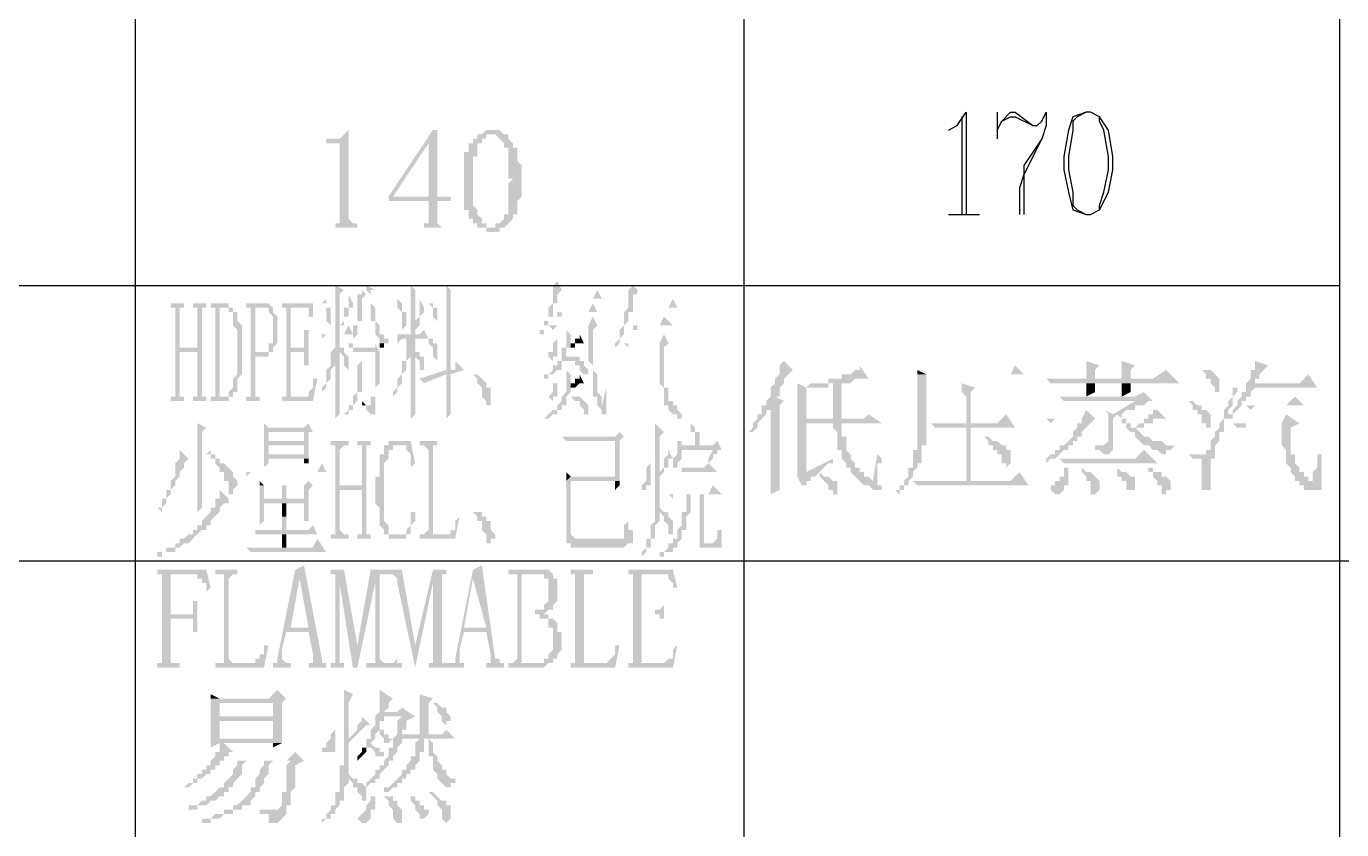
# Model space of a CAD drawing. Extents: x 51 to 246, y 3 to 417.
# Drawn here: x 197.29 to 209.83, y 386.61 to 394.26 of the extents above; entities that cross this region are included whole.
import ezdxf

# ---------------------------------------------------------------- set-up
doc = ezdxf.new("R2010")
doc.units = 0
doc.header["$MEASUREMENT"] = 0
doc.layers.add('_____1', color=160, linetype='Continuous')

msp = doc.modelspace()

# ---------------------------------------------------------------- hatches: boundary and pattern name
at = {"layer": '_____1'}
for points in [[(200.364, 393.276), (200.321, 393.234), (200.279, 393.192), (200.152, 393.192), (200.152, 393.149), (200.279, 393.149), (200.279, 392.387), (200.237, 392.387), (200.237, 392.345), (200.152, 392.345), (200.533, 392.345), (200.448, 392.345), (200.448, 392.387), (200.406, 392.387), (200.364, 392.43)], [(201.21, 393.276), (201.168, 393.276), (200.745, 392.641), (200.745, 392.599), (201.126, 392.599), (201.126, 392.387), (201.083, 392.387), (201.083, 392.345), (200.956, 392.345), (201.337, 392.345), (201.253, 392.345), (201.21, 392.387), (201.21, 392.599), (201.337, 392.599), (201.337, 392.641), (200.787, 392.641), (201.126, 393.149)], [(201.21, 393.276), (201.126, 393.149), (201.126, 392.641), (200.787, 392.641), (201.21, 392.641)], [(201.591, 393.234), (201.591, 393.192), (201.549, 393.192), (201.549, 393.149), (201.507, 393.149), (201.507, 393.065), (201.464, 393.065), (201.464, 392.514), (201.507, 392.514), (201.507, 392.43), (201.549, 392.43), (201.549, 392.387), (201.591, 392.387), (201.591, 392.345), (201.676, 392.345), (201.676, 392.303), (201.803, 392.303), (201.803, 392.345), (201.845, 392.345), (201.676, 392.345), (201.676, 392.387), (201.634, 392.387), (201.634, 392.43), (201.591, 392.472), (201.591, 392.514), (201.549, 392.557), (201.549, 393.022), (201.591, 393.022), (201.591, 393.149), (201.634, 393.149), (201.634, 393.192), (201.676, 393.192), (201.676, 393.234), (201.718, 393.234)], [(201.718, 393.276), (201.676, 393.276), (201.634, 393.234), (201.591, 393.234), (201.761, 393.234), (201.803, 393.192), (201.845, 393.149), (201.845, 393.107), (201.888, 393.107), (201.888, 392.811), (201.93, 392.811), (201.888, 392.768), (201.888, 392.472), (201.845, 392.472), (201.845, 392.43), (201.803, 392.387), (201.761, 392.387), (201.761, 392.345), (201.718, 392.345), (201.845, 392.345), (201.888, 392.387), (201.93, 392.43), (201.93, 392.472), (201.972, 392.472), (201.972, 392.599), (202.015, 392.641), (202.015, 392.938), (201.972, 392.98), (201.972, 393.107), (201.93, 393.107), (201.93, 393.149), (201.888, 393.192), (201.888, 393.234), (201.845, 393.234), (201.803, 393.276), (201.761, 393.276)], [(202.353, 391.837), (202.311, 391.795), (202.311, 391.668), (202.353, 391.668), (202.353, 391.71), (202.396, 391.752)], [(200.237, 391.795), (200.237, 391.329), (200.279, 391.329), (200.279, 391.71), (200.321, 391.752)], [(200.364, 391.71), (200.364, 391.583), (200.321, 391.583), (200.321, 391.456), (200.279, 391.414), (200.321, 391.414), (200.321, 391.498), (200.364, 391.498), (200.364, 391.583), (200.406, 391.583), (200.406, 391.625)], [(200.491, 391.752), (200.491, 391.71), (200.448, 391.71), (200.448, 391.414), (200.406, 391.414), (200.406, 391.244), (200.364, 391.244), (200.364, 391.16), (200.364, 391.202), (200.406, 391.202), (200.406, 391.287), (200.448, 391.329), (200.448, 391.456), (200.491, 391.456), (200.491, 391.668), (200.533, 391.71)], [(200.533, 391.795), (200.533, 391.752), (200.575, 391.71), (200.575, 391.456), (200.618, 391.456), (200.618, 391.329), (200.66, 391.287), (200.66, 391.244), (200.745, 391.244), (200.745, 391.287), (200.702, 391.287), (200.702, 391.329), (200.66, 391.329), (200.66, 391.414), (200.618, 391.456), (200.618, 391.583), (200.575, 391.625), (200.575, 391.752), (200.618, 391.752)], [(200.956, 391.795), (200.956, 391.329), (200.999, 391.329), (200.999, 391.752)], [(201.295, 391.795), (201.295, 390.99), (201.337, 390.99), (201.337, 391.752)], [(202.734, 391.752), (202.692, 391.668), (202.311, 391.668), (202.311, 391.625), (202.269, 391.583), (202.269, 391.456), (202.226, 391.456), (202.226, 391.371), (202.184, 391.371), (202.184, 391.329), (202.226, 391.329), (202.226, 391.414), (202.269, 391.414), (202.269, 391.498), (202.311, 391.498), (202.311, 391.625), (202.353, 391.625), (202.353, 391.668), (202.777, 391.668)], [(203.073, 391.795), (203.031, 391.752), (203.031, 391.583), (203.073, 391.583), (203.073, 391.71), (203.115, 391.71), (203.115, 391.752)], [(198.797, 391.625), (198.67, 391.625), (198.67, 391.583), (198.713, 391.583), (198.713, 390.736), (198.67, 390.736), (198.67, 390.694), (198.797, 390.694), (198.797, 390.736), (198.755, 390.736), (198.755, 391.16), (198.924, 391.16), (198.755, 391.202), (198.755, 391.583), (198.797, 391.583)], [(199.009, 391.625), (198.882, 391.625), (198.882, 391.583), (198.924, 391.583), (198.924, 391.202), (198.755, 391.202), (198.924, 391.16), (198.924, 390.736), (198.882, 390.736), (198.882, 390.694), (199.009, 390.694), (199.009, 390.736), (198.967, 390.736), (198.967, 391.583), (199.009, 391.583)], [(199.051, 391.583), (199.094, 391.583), (199.094, 390.736), (199.051, 390.736), (199.136, 390.736), (199.136, 391.583), (199.178, 391.583)], [(199.39, 391.583), (199.432, 391.583), (199.432, 390.736), (199.39, 390.736), (199.39, 390.694), (199.517, 390.694), (199.517, 390.736), (199.475, 390.736), (199.475, 391.117), (199.602, 391.117), (199.602, 391.16), (199.475, 391.16), (199.475, 391.583), (199.517, 391.583)], [(200.025, 391.625), (199.729, 391.625), (199.729, 391.583), (199.983, 391.583), (199.983, 391.498), (200.025, 391.498), (200.025, 391.414), (200.025, 391.456)], [(199.771, 391.583), (199.771, 390.736), (199.856, 390.736), (199.813, 390.736), (199.813, 391.16), (199.898, 391.16), (199.813, 391.202), (199.813, 391.583), (199.94, 391.583)], [(200.152, 391.668), (200.11, 391.625), (200.152, 391.625), (200.152, 391.456), (200.194, 391.414), (200.194, 391.583), (200.152, 391.583), (200.152, 391.625)], [(200.829, 391.668), (200.829, 391.583), (200.872, 391.541), (200.872, 391.371), (200.914, 391.414), (200.914, 391.541), (200.872, 391.541), (200.872, 391.625)], [(201.041, 391.668), (201.041, 391.498), (200.999, 391.456), (200.999, 391.371), (201.041, 391.414), (201.041, 391.498), (201.083, 391.541), (201.083, 391.583)], [(201.126, 391.625), (201.168, 391.583), (201.168, 391.498), (201.21, 391.456), (201.21, 391.414), (201.21, 391.583), (201.168, 391.583), (201.168, 391.625)], [(202.692, 391.625), (202.65, 391.541), (202.353, 391.541), (202.353, 391.498), (202.396, 391.498), (202.396, 391.541), (202.734, 391.541)], [(203.454, 391.668), (203.412, 391.583), (203.031, 391.583), (202.988, 391.541), (202.988, 391.414), (202.946, 391.371), (202.946, 391.287), (202.904, 391.244), (202.904, 391.202), (202.946, 391.244), (202.946, 391.287), (202.988, 391.329), (202.988, 391.414), (203.031, 391.456), (203.031, 391.541), (203.073, 391.541), (203.073, 391.583), (203.496, 391.583)], [(202.692, 391.498), (202.65, 391.414), (202.269, 391.414), (202.311, 391.371), (202.353, 391.414), (202.734, 391.414)], [(203.369, 391.498), (203.327, 391.414), (203.073, 391.414), (203.073, 391.371), (203.115, 391.371), (203.115, 391.414), (203.454, 391.414)], [(199.983, 391.371), (199.94, 391.371), (199.94, 391.202), (199.813, 391.202), (199.898, 391.16), (199.94, 391.16), (199.94, 391.033), (199.983, 391.033)], [(200.364, 391.414), (200.321, 391.329), (200.11, 391.329), (200.11, 391.287), (200.152, 391.329), (200.406, 391.329)], [(200.279, 391.329), (200.237, 391.329), (200.237, 391.202), (200.194, 391.16), (200.237, 391.117), (200.237, 390.525), (200.279, 390.567), (200.279, 391.16), (200.321, 391.202), (200.279, 391.202)], [(201.083, 391.371), (201.041, 391.329), (200.829, 391.329), (200.829, 391.244), (200.872, 391.287), (201.126, 391.287)], [(202.438, 391.371), (202.438, 391.202), (202.396, 391.202), (202.396, 391.075), (202.353, 391.075), (202.353, 391.033), (202.311, 391.033), (202.311, 390.99), (202.269, 390.948), (202.226, 390.948), (202.226, 390.906), (202.269, 390.906), (202.269, 390.948), (202.311, 390.948), (202.353, 390.99), (202.396, 390.99), (202.396, 391.075), (202.438, 391.075), (202.438, 391.117), (202.523, 391.117), (202.438, 391.117), (202.438, 391.202), (202.523, 391.202), (202.48, 391.202), (202.48, 391.329)], [(202.565, 391.329), (202.565, 391.287), (202.523, 391.287), (202.523, 391.244), (202.48, 391.244), (202.48, 391.202), (202.523, 391.202), (202.523, 391.244), (202.607, 391.244)], [(202.734, 391.414), (202.65, 391.414), (202.65, 391.075), (202.692, 391.033), (202.692, 390.736), (202.734, 390.736), (202.734, 390.652), (202.777, 390.652), (202.777, 390.736), (202.734, 390.779), (202.734, 390.948), (202.692, 390.99), (202.692, 391.371)], [(203.369, 391.329), (203.327, 391.244), (202.988, 391.244), (203.031, 391.202), (203.031, 391.244), (203.412, 391.244)], [(200.618, 391.244), (200.618, 391.202), (200.406, 391.202), (200.406, 391.16), (200.66, 391.16)], [(200.66, 391.244), (200.66, 391.202), (200.702, 391.202), (200.702, 391.244), (200.745, 391.244)], [(200.999, 391.287), (200.914, 391.287), (200.914, 391.16), (200.999, 391.16), (200.999, 391.117), (201.041, 391.075), (201.041, 390.99), (201.083, 390.99), (201.083, 391.117), (201.041, 391.117), (201.041, 391.16), (200.999, 391.16), (200.999, 391.202)], [(201.126, 391.287), (201.126, 391.244), (201.168, 391.202), (201.168, 391.117), (201.21, 391.075), (201.21, 391.244), (201.168, 391.244), (201.168, 391.287)], [(203.412, 391.244), (203.327, 391.244), (203.327, 390.863), (203.369, 390.821), (203.369, 390.652), (203.412, 390.652), (203.412, 390.609), (203.454, 390.652), (203.454, 390.694), (203.412, 390.694), (203.412, 390.821), (203.369, 390.821), (203.369, 391.202)], [(200.194, 391.16), (200.194, 391.033), (200.152, 390.99), (200.152, 390.863), (200.11, 390.821), (200.11, 390.736), (200.11, 390.779), (200.152, 390.821), (200.152, 390.863), (200.194, 390.906), (200.194, 390.99), (200.237, 391.033), (200.237, 391.117)], [(200.321, 391.202), (200.279, 391.16), (200.321, 391.117), (200.321, 391.033), (200.364, 390.99), (200.364, 391.117), (200.321, 391.16)], [(200.491, 391.16), (200.491, 391.075), (200.448, 391.033), (200.448, 390.779), (200.406, 390.736), (200.406, 390.652), (200.364, 390.652), (200.364, 390.609), (200.321, 390.567), (200.321, 390.525), (200.321, 390.567), (200.364, 390.567), (200.364, 390.609), (200.406, 390.609), (200.406, 390.652), (200.448, 390.694), (200.448, 390.779), (200.491, 390.779), (200.491, 391.117)], [(200.66, 391.16), (200.618, 391.16), (200.618, 390.736), (200.575, 390.736), (200.575, 390.652), (200.491, 390.652), (200.533, 390.652), (200.533, 390.609), (200.575, 390.567), (200.575, 390.525), (200.575, 390.567), (200.618, 390.567), (200.618, 390.821), (200.66, 390.863), (200.66, 391.117)], [(200.914, 391.16), (200.914, 391.075), (200.872, 391.075), (200.872, 390.948), (200.829, 390.906), (200.829, 390.821), (200.787, 390.779), (200.787, 390.736), (200.829, 390.779), (200.829, 390.821), (200.872, 390.863), (200.872, 390.948), (200.914, 390.99), (200.914, 391.075), (200.956, 391.117), (200.956, 391.16)], [(200.914, 391.16), (200.956, 391.16), (200.956, 390.525), (200.999, 390.567), (200.999, 391.16)], [(201.38, 391.075), (201.38, 390.99), (201.295, 390.99), (201.041, 390.906), (201.083, 390.863), (201.295, 390.948), (201.337, 390.948), (201.464, 390.99)], [(202.438, 390.99), (202.438, 390.779), (202.396, 390.736), (202.396, 390.694), (202.353, 390.652), (202.353, 390.609), (202.311, 390.609), (202.226, 390.525), (202.269, 390.525), (202.311, 390.567), (202.353, 390.567), (202.353, 390.609), (202.396, 390.609), (202.396, 390.652), (202.438, 390.652), (202.438, 390.736), (202.523, 390.736), (202.438, 390.736), (202.48, 390.779), (202.48, 390.821), (202.523, 390.821), (202.48, 390.821), (202.48, 390.948)], [(204.512, 391.075), (204.47, 391.033), (204.47, 390.948), (204.428, 390.906), (204.428, 390.863), (204.385, 390.821), (204.385, 390.736), (204.343, 390.694), (204.343, 390.652), (204.385, 390.652), (204.385, 389.805), (204.47, 389.847), (204.47, 390.652), (204.512, 390.694), (204.428, 390.736), (204.47, 390.736), (204.47, 390.821), (204.512, 390.863), (204.512, 390.906), (204.555, 390.948), (204.597, 390.99)], [(205.232, 391.033), (205.232, 390.99), (205.19, 390.99), (205.147, 390.948), (205.063, 390.948), (205.063, 390.906), (204.936, 390.906), (204.936, 390.863), (204.809, 390.863), (204.978, 390.863), (204.978, 390.525), (204.724, 390.525), (205.063, 390.525), (205.063, 390.863), (205.147, 390.863), (205.19, 390.906), (205.317, 390.906)], [(206.714, 391.033), (206.671, 390.948), (205.782, 390.948), (205.782, 390.228), (205.74, 390.228), (205.74, 390.059), (205.698, 390.059), (205.698, 389.974), (205.655, 389.932), (205.655, 389.89), (205.613, 389.89), (205.613, 389.847), (205.571, 389.847), (205.613, 389.805), (205.613, 389.847), (205.655, 389.847), (205.655, 389.89), (205.698, 389.89), (205.698, 389.932), (205.74, 389.974), (205.74, 390.017), (205.782, 390.059), (205.782, 390.101), (205.825, 390.101), (205.825, 390.271), (205.867, 390.271), (205.867, 390.948), (206.798, 390.948)], [(205.782, 390.99), (205.782, 390.948), (205.867, 390.948)], [(208.153, 390.99), (208.026, 390.906), (207.01, 390.906), (207.052, 390.863), (208.28, 390.863)], [(207.391, 391.075), (207.391, 390.906), (207.476, 390.906), (207.476, 390.99), (207.518, 391.033)], [(207.73, 391.075), (207.73, 390.906), (207.391, 390.906), (207.814, 390.906), (207.814, 390.99), (207.857, 391.033)], [(209, 391.075), (209, 390.99), (208.957, 390.99), (208.957, 390.906), (208.915, 390.863), (208.915, 390.821), (209, 390.863), (209, 390.906), (209.042, 390.906), (209.042, 390.948), (209.084, 390.99), (209.127, 391.033)], [(200.025, 390.906), (200.025, 390.821), (199.983, 390.779), (199.983, 390.736), (199.729, 390.736), (199.729, 390.694), (200.025, 390.694), (200.067, 390.906)], [(202.353, 390.948), (202.353, 390.863), (202.311, 390.863), (202.311, 390.779), (202.269, 390.736), (202.311, 390.694), (202.311, 390.736), (202.353, 390.736), (202.353, 390.906)], [(202.565, 390.948), (202.565, 390.906), (202.523, 390.906), (202.523, 390.863), (202.48, 390.863), (202.48, 390.821), (202.523, 390.821), (202.565, 390.863), (202.607, 390.863)], [(204.639, 390.863), (204.639, 389.974), (204.682, 389.89), (204.724, 389.89), (204.724, 389.932), (204.766, 389.932), (204.766, 389.974), (204.809, 389.974), (204.851, 390.017), (204.724, 390.017), (204.724, 390.482), (205.444, 390.482), (205.063, 390.525), (204.724, 390.525), (204.724, 390.821), (204.893, 390.821), (204.724, 390.821)], [(204.809, 390.863), (204.766, 390.863), (204.724, 390.821), (204.936, 390.821), (204.936, 390.863), (204.978, 390.863)], [(206.206, 390.863), (206.206, 390.779), (206.248, 390.736), (206.248, 390.482), (206.29, 390.482), (206.29, 390.779), (206.333, 390.821)], [(207.476, 390.863), (207.391, 390.863), (207.391, 390.736), (207.476, 390.779)], [(209.508, 390.948), (209.423, 390.863), (209, 390.863), (208.915, 390.821), (208.915, 390.779), (208.873, 390.779), (208.873, 390.736), (208.83, 390.694), (208.83, 390.652), (208.788, 390.609), (208.788, 390.567), (208.746, 390.567), (208.746, 390.525), (208.788, 390.525), (208.788, 390.567), (208.873, 390.652), (208.873, 390.694), (208.915, 390.694), (208.915, 390.736), (208.957, 390.736), (208.957, 390.779), (209, 390.821), (209.592, 390.821)], [(207.941, 390.779), (207.857, 390.736), (207.137, 390.736), (207.857, 390.694), (208.026, 390.694)], [(207.137, 390.736), (207.179, 390.694), (207.857, 390.694)], [(208.788, 390.821), (208.788, 390.736), (208.746, 390.694), (208.746, 390.652), (208.703, 390.609), (208.703, 390.525), (208.661, 390.482), (208.661, 390.44), (208.619, 390.398), (208.619, 390.355), (208.576, 390.313), (208.576, 390.228), (208.534, 390.228), (208.534, 390.186), (208.492, 390.186), (208.619, 390.186), (208.619, 390.271), (208.661, 390.313), (208.661, 390.398), (208.703, 390.398), (208.703, 390.525), (208.746, 390.525), (208.746, 390.609), (208.788, 390.652), (208.788, 390.736), (208.83, 390.779), (208.83, 390.821)], [(209.381, 390.736), (209.296, 390.652), (208.915, 390.652), (208.957, 390.609), (209, 390.652), (209.465, 390.652)], [(204.343, 390.652), (204.301, 390.652), (204.301, 390.567), (204.258, 390.567), (204.258, 390.525), (204.216, 390.482), (204.216, 390.44), (204.174, 390.398), (204.216, 390.398), (204.258, 390.44), (204.258, 390.482), (204.343, 390.567), (204.343, 390.609), (204.385, 390.609), (204.385, 390.652)], [(207.391, 390.609), (207.349, 390.525), (207.01, 390.525), (207.349, 390.525), (207.349, 390.482), (207.306, 390.482), (207.306, 390.44), (207.264, 390.398), (207.264, 390.355), (207.179, 390.271), (207.137, 390.271), (207.137, 390.228), (207.095, 390.228), (207.095, 390.186), (207.052, 390.186), (207.01, 390.144), (207.01, 390.101), (207.052, 390.144), (207.095, 390.144), (207.179, 390.228), (207.222, 390.228), (207.222, 390.271), (207.264, 390.271), (207.264, 390.313), (207.306, 390.313), (207.306, 390.355), (207.349, 390.355), (207.349, 390.398), (207.391, 390.44), (207.476, 390.525)], [(207.56, 390.609), (207.603, 390.567), (207.603, 390.313), (207.56, 390.271), (207.645, 390.271), (207.645, 390.525), (207.687, 390.567), (207.73, 390.567), (207.645, 390.567)], [(207.857, 390.694), (207.645, 390.567), (207.73, 390.567), (207.772, 390.609), (207.857, 390.609), (207.857, 390.652), (207.941, 390.652), (207.984, 390.694), (208.026, 390.694)], [(208.068, 390.609), (208.026, 390.609), (208.026, 390.567), (207.984, 390.567), (207.984, 390.525), (208.153, 390.525)], [(198.924, 390.482), (198.924, 389.636), (198.967, 389.678), (198.967, 390.398), (199.009, 390.44)], [(199.559, 390.482), (199.559, 390.398), (199.94, 390.398), (199.94, 390.313), (199.602, 390.313), (199.983, 390.271), (199.983, 390.398), (200.025, 390.398), (199.602, 390.44)], [(199.983, 390.482), (199.94, 390.44), (199.602, 390.44), (200.025, 390.398)], [(203.285, 390.482), (203.285, 389.551), (203.242, 389.509), (203.242, 389.382), (203.2, 389.382), (203.2, 389.297), (203.158, 389.255), (203.158, 389.212), (203.2, 389.255), (203.2, 389.297), (203.242, 389.297), (203.242, 389.382), (203.285, 389.382), (203.285, 389.509), (203.327, 389.551), (203.327, 389.636), (203.369, 389.636), (203.327, 389.678), (203.327, 389.974), (203.369, 390.017), (203.327, 390.017), (203.327, 390.355), (203.369, 390.398)], [(205.317, 390.567), (205.274, 390.525), (205.063, 390.525), (205.444, 390.482)], [(206.629, 390.567), (206.544, 390.482), (205.909, 390.482), (205.952, 390.44), (206.714, 390.44)], [(207.01, 390.525), (207.052, 390.482), (207.095, 390.525), (207.349, 390.525)], [(207.73, 390.567), (207.687, 390.567), (207.73, 390.525), (207.73, 390.482), (207.772, 390.482), (207.772, 390.44), (207.814, 390.398), (207.857, 390.398), (207.857, 390.355), (207.941, 390.271), (208.238, 390.271), (208.153, 390.271), (208.111, 390.313), (208.026, 390.313), (207.984, 390.355), (207.941, 390.355), (207.857, 390.44), (207.899, 390.44), (207.814, 390.44), (207.814, 390.482), (207.772, 390.482), (207.772, 390.525), (207.73, 390.525)], [(207.984, 390.525), (207.941, 390.525), (207.941, 390.482), (207.899, 390.482), (207.857, 390.44), (207.941, 390.44), (207.941, 390.482), (208.026, 390.482), (208.026, 390.525), (208.111, 390.525)], [(209.296, 390.567), (209.254, 390.482), (208.788, 390.482), (208.83, 390.44), (208.915, 390.44), (208.915, 390.482), (209.423, 390.482)], [(209.423, 390.482), (209.254, 390.482), (209.254, 390.271), (209.296, 390.228), (209.296, 390.101), (209.338, 390.059), (209.338, 390.017), (209.381, 389.974), (209.381, 389.932), (209.55, 389.932), (209.508, 389.932), (209.508, 389.974), (209.465, 389.974), (209.465, 390.017), (209.423, 390.017), (209.423, 390.059), (209.381, 390.101), (209.381, 390.186), (209.338, 390.186), (209.338, 390.44)], [(199.559, 390.398), (199.559, 390.271), (199.94, 390.271), (199.94, 390.186), (199.602, 390.186), (199.559, 390.144), (199.559, 390.059), (199.602, 390.101), (199.602, 390.144), (199.983, 390.144), (199.983, 390.271), (199.602, 390.313), (199.602, 390.398), (199.94, 390.398)], [(202.946, 390.398), (202.904, 390.355), (202.396, 390.355), (202.438, 390.313), (202.904, 390.313), (202.988, 390.355)], [(202.988, 390.355), (202.904, 390.313), (202.904, 389.974), (202.48, 389.974), (202.438, 389.932), (202.438, 389.339), (202.48, 389.339), (202.48, 389.297), (202.988, 389.297), (203.031, 389.339), (203.073, 389.339), (203.073, 389.382), (202.523, 389.382), (202.48, 389.424), (202.48, 389.932), (202.946, 389.932), (202.946, 390.313)], [(206.417, 390.355), (206.46, 390.313), (206.46, 390.271), (206.502, 390.271), (206.502, 390.228), (206.544, 390.228), (206.544, 390.186), (206.587, 390.186), (206.587, 390.101), (206.629, 390.101), (206.629, 390.059), (206.671, 390.101), (206.671, 390.228), (206.629, 390.228), (206.629, 390.271), (206.587, 390.271), (206.544, 390.313), (206.502, 390.313), (206.46, 390.355)], [(198.755, 390.228), (198.755, 390.144), (198.713, 390.101), (198.713, 389.974), (198.67, 389.932), (198.67, 389.847), (198.628, 389.847), (198.628, 389.763), (198.586, 389.763), (198.586, 389.678), (198.543, 389.678), (198.586, 389.636), (198.586, 389.678), (198.628, 389.72), (198.628, 389.763), (198.67, 389.805), (198.67, 389.847), (198.713, 389.89), (198.713, 389.932), (198.755, 389.974), (198.755, 390.017), (198.797, 390.059), (198.797, 390.101), (198.84, 390.144)], [(199.559, 390.271), (199.559, 390.144), (199.602, 390.186), (199.602, 390.271), (199.94, 390.271)], [(200.364, 390.313), (200.194, 390.313), (200.194, 390.271), (200.237, 390.271), (200.237, 389.424), (200.194, 389.424), (200.194, 389.382), (200.364, 389.382), (200.364, 389.424), (200.321, 389.424), (200.279, 389.466), (200.279, 389.847), (200.491, 389.847), (200.279, 389.89), (200.279, 390.228), (200.321, 390.271), (200.364, 390.271)], [(200.575, 390.313), (200.448, 390.313), (200.448, 390.271), (200.491, 390.271), (200.491, 389.89), (200.279, 389.89), (200.491, 389.847), (200.491, 389.424), (200.448, 389.424), (200.448, 389.382), (200.575, 389.382), (200.575, 389.424), (200.533, 389.424), (200.533, 390.271), (200.575, 390.271)], [(200.745, 390.313), (200.745, 390.271), (200.702, 390.271), (200.702, 390.186), (200.66, 390.186), (200.66, 389.974), (200.618, 389.974), (200.618, 389.72), (200.66, 389.678), (200.66, 389.509), (200.702, 389.466), (200.702, 389.424), (200.829, 389.424), (200.745, 389.424), (200.745, 389.509), (200.702, 389.551), (200.702, 390.101), (200.745, 390.144), (200.745, 390.228), (200.787, 390.228), (200.787, 390.271), (200.829, 390.271)], [(200.956, 390.313), (200.745, 390.313), (200.829, 390.271), (200.914, 390.271), (200.914, 390.228), (200.956, 390.186), (200.956, 390.059), (200.999, 390.101)], [(200.829, 390.313), (200.745, 390.313), (200.914, 390.313), (200.872, 390.313)], [(201.21, 390.313), (201.041, 390.313), (201.041, 390.271), (201.083, 390.271), (201.126, 390.228), (201.126, 389.466), (201.083, 389.424), (201.168, 389.424), (201.168, 390.271), (201.21, 390.271)], [(203.412, 390.228), (203.412, 390.186), (203.369, 390.144), (203.369, 390.059), (203.327, 390.017), (203.369, 390.017), (203.369, 390.059), (203.412, 390.059), (203.412, 390.144), (203.454, 390.144)], [(203.496, 390.271), (203.496, 390.186), (203.454, 390.144), (203.454, 390.059), (203.496, 390.059), (203.496, 390.101), (203.539, 390.144), (203.539, 390.228), (203.835, 390.228)], [(203.539, 390.313), (203.496, 390.313), (203.496, 390.271), (203.708, 390.271), (203.539, 390.271)], [(203.877, 390.313), (203.835, 390.271), (203.496, 390.271), (203.835, 390.228), (203.793, 390.144), (203.793, 390.101), (203.835, 390.144), (203.835, 390.186), (203.877, 390.186), (203.877, 390.228), (203.92, 390.228)], [(207.941, 390.228), (207.857, 390.144), (207.137, 390.144), (207.179, 390.101), (208.068, 390.101)], [(200.11, 390.101), (200.067, 390.017), (199.39, 390.017), (199.39, 389.974), (199.432, 390.017), (200.152, 390.017)], [(203.793, 390.101), (203.75, 390.059), (203.539, 390.059), (203.539, 390.017), (203.877, 390.017)], [(205.401, 390.186), (205.359, 389.932), (205.232, 389.932), (205.274, 389.89), (205.317, 389.89), (205.359, 389.847), (205.444, 389.847), (205.444, 389.89), (205.401, 389.89), (205.401, 390.101), (205.444, 390.101), (205.444, 390.144)], [(208.365, 390.186), (208.407, 390.144), (208.492, 390.144), (208.492, 389.847), (208.576, 389.847), (208.576, 390.144), (208.619, 390.144), (208.619, 390.186), (208.407, 390.186)], [(209.635, 390.186), (209.592, 390.186), (209.592, 390.059), (209.55, 390.017), (209.55, 389.932), (209.423, 389.932), (209.423, 389.89), (209.465, 389.89), (209.465, 389.847), (209.635, 389.847), (209.635, 390.144)], [(202.438, 390.017), (202.438, 389.932), (202.48, 389.974)], [(206.756, 390.017), (206.671, 389.932), (205.74, 389.932), (205.782, 389.89), (206.841, 389.89)], [(207.222, 390.059), (207.179, 390.059), (207.179, 389.974), (207.137, 389.974), (207.137, 389.932), (207.095, 389.932), (207.095, 389.89), (207.052, 389.89), (207.052, 389.847), (207.095, 389.805), (207.137, 389.805), (207.179, 389.847), (207.179, 389.89), (207.222, 389.89), (207.222, 390.017)], [(207.349, 390.059), (207.349, 390.017), (207.391, 389.974), (207.391, 389.932), (207.433, 389.932), (207.433, 389.805), (207.476, 389.805), (207.518, 389.847), (207.518, 389.932), (207.476, 389.974), (207.433, 390.017), (207.391, 390.017)], [(207.984, 390.059), (207.984, 390.017), (208.026, 390.017), (208.026, 389.974), (208.068, 389.932), (208.068, 389.89), (208.111, 389.89), (208.111, 389.805), (208.153, 389.805), (208.153, 389.847), (208.195, 389.847), (208.195, 389.932), (208.153, 389.974), (208.111, 389.974), (208.111, 390.017), (208.026, 390.017), (208.026, 390.059)], [(199.136, 389.847), (199.136, 389.763), (199.094, 389.763), (199.094, 389.678), (199.051, 389.678), (199.051, 389.636), (198.967, 389.551), (198.967, 389.509), (198.924, 389.509), (198.924, 389.466), (198.882, 389.466), (198.882, 389.424), (198.84, 389.424), (198.797, 389.382), (198.755, 389.382), (198.755, 389.339), (198.713, 389.339), (198.713, 389.297), (198.628, 389.297), (198.628, 389.255), (198.543, 389.255), (198.543, 389.212), (198.586, 389.212), (198.586, 389.255), (198.713, 389.255), (198.713, 389.297), (198.755, 389.297), (198.797, 389.339), (198.84, 389.339), (198.924, 389.424), (198.967, 389.466), (199.009, 389.466), (199.009, 389.509), (199.051, 389.509), (199.051, 389.551), (199.136, 389.636), (199.136, 389.678), (199.178, 389.72), (199.221, 389.72), (199.221, 389.763)], [(199.983, 389.932), (199.94, 389.89), (199.517, 389.89), (199.517, 389.763), (199.771, 389.763), (199.559, 389.763), (199.559, 389.89), (200.025, 389.89)], [(199.517, 389.932), (199.517, 389.89), (199.559, 389.89)], [(200.025, 389.89), (199.729, 389.89), (199.94, 389.89), (199.94, 389.763), (199.517, 389.763), (199.517, 389.593), (199.94, 389.593), (199.94, 389.551), (199.983, 389.551), (199.983, 389.593), (199.559, 389.593), (199.559, 389.72), (199.983, 389.72), (199.983, 389.847)], [(199.729, 389.89), (199.729, 389.763), (199.559, 389.763), (199.771, 389.763), (199.771, 389.89), (199.94, 389.89)], [(203.835, 389.89), (203.793, 389.805), (203.412, 389.805), (203.454, 389.763), (203.454, 389.805), (203.92, 389.805)], [(203.581, 389.805), (203.581, 389.636), (203.539, 389.636), (203.539, 389.509), (203.496, 389.466), (203.496, 389.382), (203.454, 389.382), (203.454, 389.339), (203.412, 389.339), (203.412, 389.297), (203.369, 389.255), (203.327, 389.255), (203.327, 389.212), (203.369, 389.212), (203.369, 389.255), (203.454, 389.255), (203.454, 389.297), (203.496, 389.297), (203.496, 389.339), (203.539, 389.382), (203.539, 389.466), (203.581, 389.466), (203.581, 389.593), (203.623, 389.636), (203.623, 389.805), (203.708, 389.805)], [(203.75, 389.805), (203.581, 389.805), (203.708, 389.805), (203.708, 389.339), (203.75, 389.339), (203.75, 389.424)], [(199.517, 389.593), (199.517, 389.509), (199.559, 389.551), (199.559, 389.593), (199.729, 389.593)], [(199.729, 389.593), (199.729, 389.466), (199.771, 389.466), (199.771, 389.593), (199.94, 389.593)], [(200.956, 389.636), (200.956, 389.509), (200.914, 389.466), (200.914, 389.424), (200.745, 389.424), (200.745, 389.382), (200.914, 389.382), (200.914, 389.424), (200.956, 389.424), (200.956, 389.509), (200.999, 389.551), (200.999, 389.636)], [(200.025, 389.509), (199.983, 389.466), (199.475, 389.466), (199.475, 389.424), (200.067, 389.424)], [(200.067, 389.382), (200.025, 389.297), (199.39, 389.297), (199.432, 389.255), (200.152, 389.255)], [(199.009, 389.085), (198.543, 389.085), (198.543, 389.043), (198.924, 389.043), (198.924, 389.001), (198.967, 389.001), (198.967, 388.958), (199.009, 388.958), (199.009, 388.874), (199.051, 388.916)], [(199.305, 389.085), (199.094, 389.085), (199.094, 389.043), (199.178, 389.043), (199.178, 388.196), (199.136, 388.196), (199.263, 388.196), (199.221, 388.239), (199.221, 389.001), (199.263, 389.043), (199.305, 389.043)], [(199.856, 389.085), (199.686, 388.239), (199.686, 388.196), (199.644, 388.196), (199.644, 388.154), (199.813, 388.154), (199.813, 388.196), (199.771, 388.196), (199.729, 388.239), (199.729, 388.323), (199.771, 388.493), (199.983, 388.493), (199.813, 388.535), (199.898, 389.001)], [(199.94, 389.128), (199.856, 389.085), (199.898, 389.001), (199.983, 388.535), (199.813, 388.535), (199.983, 388.493), (200.025, 388.281), (200.025, 388.196), (199.983, 388.196), (199.983, 388.154), (200.152, 388.154), (200.152, 388.196), (200.11, 388.196), (200.11, 388.239)], [(200.321, 389.085), (200.194, 389.085), (200.194, 389.043), (200.237, 389.043), (200.237, 389.001), (200.279, 388.958), (200.406, 388.154), (200.448, 388.366)], [(200.745, 389.085), (200.575, 389.085), (200.448, 388.366), (200.406, 388.154), (200.448, 388.154), (200.618, 388.958), (200.66, 389.001), (200.66, 389.043), (200.745, 389.043)], [(200.872, 389.085), (200.745, 389.085), (200.745, 389.043), (200.787, 389.043), (200.829, 389.001), (200.829, 388.958), (200.999, 388.154), (200.999, 388.366)], [(201.295, 389.085), (201.168, 389.085), (200.999, 388.366), (200.999, 388.154), (201.168, 388.958), (201.253, 389.001), (201.253, 389.043), (201.295, 389.043)], [(201.549, 389.085), (201.38, 388.239), (201.38, 388.196), (201.295, 388.196), (201.295, 388.154), (201.464, 388.154), (201.464, 388.196), (201.422, 388.196), (201.422, 388.323), (201.464, 388.493), (201.676, 388.493), (201.464, 388.535), (201.549, 389.001)], [(201.634, 389.128), (201.549, 389.085), (201.549, 389.001), (201.676, 388.535), (201.464, 388.535), (201.676, 388.493), (201.718, 388.281), (201.718, 388.196), (201.676, 388.196), (201.676, 388.154), (201.845, 388.154), (201.845, 388.196), (201.803, 388.196), (201.803, 388.239), (201.761, 388.239)], [(202.142, 389.085), (201.888, 389.085), (201.888, 389.043), (202.226, 389.043), (202.226, 389.001), (202.269, 389.001), (202.269, 388.789), (202.226, 388.747), (202.226, 388.704), (202.142, 388.704), (202.142, 388.662), (202.015, 388.662), (202.226, 388.662), (202.269, 388.704), (202.311, 388.704), (202.311, 388.747), (202.353, 388.789), (202.353, 389.001), (202.311, 389.001), (202.311, 389.043), (202.269, 389.085), (202.184, 389.085)], [(202.692, 389.085), (202.48, 389.085), (202.48, 389.043), (202.523, 389.043), (202.523, 388.196), (202.48, 388.196), (202.65, 388.196), (202.607, 388.196), (202.607, 389.043), (202.692, 389.043)], [(203.454, 389.085), (203.031, 389.085), (203.031, 389.043), (203.412, 389.043), (203.412, 389.001), (203.454, 388.958), (203.454, 388.916), (203.496, 388.916)], [(198.543, 389.043), (198.586, 389.043), (198.586, 388.196), (198.543, 388.196), (198.543, 388.154), (198.755, 388.154), (198.755, 388.196), (198.67, 388.196), (198.67, 388.62), (198.797, 388.62), (198.67, 388.662), (198.67, 389.043), (198.84, 389.043)], [(200.237, 389.001), (200.237, 388.196), (200.194, 388.196), (200.194, 388.154), (200.321, 388.154), (200.321, 388.196), (200.279, 388.196), (200.279, 388.958)], [(200.66, 389.001), (200.618, 388.958), (200.618, 388.196), (200.533, 388.196), (200.533, 388.154), (200.745, 388.154), (200.745, 388.196), (200.702, 388.196), (200.66, 388.239)], [(200.829, 389.001), (200.829, 388.239), (200.787, 388.196), (200.745, 388.196), (200.745, 388.154), (200.872, 388.154), (200.872, 388.196), (200.829, 388.196), (200.829, 388.958)], [(201.253, 389.001), (201.168, 388.958), (201.168, 388.196), (201.126, 388.196), (201.126, 388.154), (201.295, 388.154), (201.295, 388.196), (201.253, 388.196), (201.253, 388.239)], [(201.93, 389.043), (201.972, 389.043), (201.972, 388.239), (201.93, 388.196), (202.057, 388.196), (202.015, 388.196), (202.015, 388.662), (202.226, 388.662), (202.015, 388.662), (202.015, 389.043), (202.099, 389.043)], [(203.031, 389.043), (203.073, 389.043), (203.073, 388.196), (203.031, 388.196), (203.2, 388.196), (203.158, 388.196), (203.158, 388.662), (203.285, 388.662), (203.158, 388.662), (203.158, 389.043), (203.327, 389.043)], [(203.369, 388.831), (203.369, 388.747), (203.327, 388.704), (203.285, 388.704), (203.285, 388.662), (203.158, 388.662), (203.327, 388.662), (203.327, 388.62), (203.369, 388.62), (203.369, 388.493)], [(198.924, 388.789), (198.882, 388.789), (198.882, 388.662), (198.67, 388.662), (198.797, 388.62), (198.882, 388.62), (198.882, 388.493), (198.924, 388.493)], [(202.226, 388.662), (202.142, 388.662), (202.184, 388.662), (202.184, 388.62), (202.269, 388.62), (202.269, 388.535), (202.311, 388.535), (202.311, 388.323), (202.269, 388.281), (202.269, 388.239), (202.226, 388.239), (202.226, 388.196), (201.888, 388.196), (201.888, 388.154), (202.226, 388.154), (202.269, 388.196), (202.311, 388.196), (202.311, 388.239), (202.353, 388.239), (202.353, 388.281), (202.396, 388.323), (202.396, 388.493), (202.353, 388.493), (202.353, 388.577), (202.311, 388.62), (202.269, 388.62), (202.269, 388.662)], [(199.559, 388.366), (199.559, 388.281), (199.517, 388.281), (199.517, 388.239), (199.475, 388.239), (199.475, 388.196), (199.094, 388.196), (199.094, 388.154), (199.559, 388.154), (199.602, 388.366)], [(199.686, 387.942), (199.602, 387.858), (199.051, 387.858), (199.051, 387.646), (199.644, 387.646), (199.644, 387.477), (199.051, 387.477), (199.051, 387.392), (199.136, 387.434), (199.729, 387.434), (199.729, 387.646), (199.136, 387.688), (199.136, 387.815), (199.644, 387.815), (199.771, 387.858)], [(199.051, 387.9), (199.051, 387.858), (199.136, 387.858)], [(199.771, 387.858), (199.644, 387.815), (199.644, 387.688), (199.136, 387.688), (199.729, 387.646), (199.729, 387.815)], [(200.321, 387.942), (200.321, 387.477), (200.364, 387.477), (200.364, 387.815), (200.406, 387.9)], [(200.66, 387.942), (200.66, 387.731), (200.618, 387.688), (200.702, 387.731), (200.745, 387.773), (200.745, 387.815), (200.787, 387.858)], [(201.041, 387.9), (201.041, 387.519), (200.872, 387.519), (201.126, 387.519), (201.126, 387.815), (201.168, 387.858)], [(200.872, 387.773), (200.829, 387.731), (200.702, 387.731), (200.618, 387.688), (200.872, 387.688), (200.829, 387.646), (200.829, 387.519), (201.083, 387.519), (200.872, 387.519), (200.872, 387.561), (200.914, 387.561), (200.914, 387.646), (200.999, 387.688)], [(199.051, 387.646), (199.051, 387.477), (199.136, 387.477), (199.136, 387.646), (199.644, 387.646)], [(200.491, 387.688), (200.491, 387.646), (200.448, 387.604), (200.448, 387.561), (200.364, 387.477), (200.321, 387.477), (200.321, 387.223), (200.279, 387.223), (200.279, 387.096), (200.364, 387.096), (200.406, 387.053), (200.406, 387.011), (200.448, 387.011), (200.448, 386.969), (200.491, 386.926), (200.491, 386.884), (200.533, 386.884), (200.533, 387.011), (200.491, 387.053), (200.448, 387.053), (200.448, 387.096), (200.406, 387.096), (200.364, 387.138), (200.364, 387.434), (200.533, 387.604), (200.575, 387.604)], [(200.618, 387.688), (200.618, 387.604), (200.575, 387.561), (200.66, 387.561), (200.66, 387.519), (200.702, 387.477), (200.702, 387.434), (200.745, 387.434), (200.787, 387.477), (200.745, 387.477), (200.745, 387.519), (200.702, 387.519), (200.702, 387.561), (200.66, 387.561), (200.66, 387.646), (200.702, 387.646), (200.702, 387.688), (200.872, 387.688)], [(200.575, 387.561), (200.575, 387.477), (200.533, 387.477), (200.533, 387.392), (200.575, 387.392), (200.618, 387.35), (200.618, 387.307), (200.66, 387.307), (200.66, 387.265), (200.66, 387.307), (200.702, 387.307), (200.702, 387.35), (200.66, 387.35), (200.66, 387.392), (200.618, 387.392), (200.575, 387.434), (200.618, 387.477), (200.618, 387.519), (200.66, 387.561)], [(201.295, 387.561), (201.253, 387.519), (200.829, 387.519), (200.787, 387.477), (200.787, 387.392), (200.745, 387.392), (200.745, 387.307), (200.702, 387.265), (200.702, 387.223), (200.66, 387.223), (200.66, 387.18), (200.618, 387.18), (200.618, 387.138), (200.533, 387.053), (200.533, 387.011), (200.575, 387.053), (200.618, 387.053), (200.618, 387.096), (200.66, 387.096), (200.66, 387.138), (200.745, 387.223), (200.745, 387.265), (200.787, 387.265), (200.787, 387.307), (200.829, 387.35), (200.829, 387.392), (200.872, 387.434), (200.872, 387.477), (201.38, 387.477)], [(199.178, 387.434), (199.136, 387.434), (199.136, 387.35), (199.094, 387.35), (199.094, 387.307), (199.051, 387.265), (199.178, 387.265), (199.178, 387.307), (199.221, 387.307), (199.221, 387.35), (199.263, 387.35)], [(199.856, 387.35), (199.771, 387.265), (199.051, 387.265), (199.813, 387.265), (199.771, 387.223), (199.771, 386.969), (199.729, 386.969), (199.729, 386.842), (199.686, 386.799), (199.644, 386.799), (199.771, 386.757), (199.771, 386.842), (199.813, 386.842), (199.813, 386.969), (199.856, 387.011), (199.856, 387.223), (199.94, 387.265)], [(200.533, 387.392), (200.491, 387.392), (200.491, 387.35), (200.448, 387.307), (200.448, 387.265), (200.533, 387.35), (200.533, 387.392), (200.575, 387.392)], [(199.39, 387.265), (199.305, 387.265), (199.305, 387.223), (199.263, 387.18), (199.263, 387.138), (199.178, 387.053), (199.178, 387.011), (199.136, 387.011), (199.094, 386.969), (199.051, 386.926), (199.009, 386.926), (199.009, 386.884), (198.967, 386.884), (198.924, 386.842), (198.84, 386.842), (198.84, 386.799), (198.797, 386.799), (198.924, 386.799), (198.924, 386.842), (199.009, 386.842), (199.051, 386.884), (199.094, 386.884), (199.136, 386.926), (199.178, 386.926), (199.178, 386.969), (199.221, 386.969), (199.221, 387.011), (199.263, 387.011), (199.263, 387.053), (199.348, 387.138), (199.348, 387.223)], [(199.051, 387.265), (199.051, 387.223), (199.009, 387.223), (199.009, 387.18), (198.967, 387.18), (198.967, 387.138), (198.924, 387.138), (198.924, 387.096), (198.882, 387.096), (198.882, 387.053), (198.84, 387.053), (198.797, 387.011), (198.84, 387.011), (198.882, 387.053), (198.924, 387.053), (198.924, 387.096), (198.967, 387.096), (199.009, 387.138), (199.051, 387.138), (199.051, 387.18), (199.094, 387.18), (199.094, 387.223), (199.136, 387.223), (199.136, 387.265), (199.813, 387.265)], [(200.279, 387.096), (200.279, 386.969), (200.237, 386.969), (200.237, 386.842), (200.194, 386.842), (200.194, 386.799), (200.152, 386.757), (200.152, 386.715), (200.11, 386.715), (200.11, 386.672), (200.152, 386.715), (200.194, 386.715), (200.194, 386.757), (200.237, 386.757), (200.237, 386.799), (200.279, 386.842), (200.279, 386.884), (200.321, 386.884), (200.321, 387.011), (200.364, 387.053), (200.364, 387.096)], [(200.956, 386.969), (200.956, 386.884), (200.999, 386.842), (200.999, 386.799), (201.041, 386.757), (201.041, 386.715), (201.083, 386.715), (201.126, 386.757), (201.126, 386.799), (201.083, 386.799), (201.083, 386.842), (201.041, 386.842), (201.041, 386.884), (200.999, 386.884), (200.999, 386.926), (200.956, 386.926)]]:
    msp.add_hatch(color=7, dxfattribs=at).paths.add_polyline_path(points, is_closed=False)
for points in [[(199.178, 391.625), (199.051, 391.625), (199.051, 391.583), (199.221, 391.583), (199.221, 391.541), (199.263, 391.541), (199.263, 391.414), (199.305, 391.371), (199.305, 390.948), (199.263, 390.906), (199.263, 390.821), (199.221, 390.779), (199.221, 390.736), (199.051, 390.736), (199.051, 390.694), (199.221, 390.694), (199.221, 390.736), (199.263, 390.736), (199.263, 390.779), (199.305, 390.779), (199.305, 390.906), (199.348, 390.948), (199.348, 391.414), (199.305, 391.456), (199.305, 391.541), (199.263, 391.541), (199.263, 391.583), (199.221, 391.583), (199.221, 391.625)], [(199.559, 391.625), (199.39, 391.625), (199.39, 391.583), (199.602, 391.583), (199.602, 391.541), (199.644, 391.498), (199.644, 391.244), (199.602, 391.244), (199.602, 391.16), (199.475, 391.16), (199.644, 391.16), (199.644, 391.202), (199.686, 391.244), (199.686, 391.498), (199.644, 391.541), (199.644, 391.583), (199.602, 391.625)], [(202.353, 391.287), (202.311, 391.244), (202.311, 391.16), (202.269, 391.16), (202.269, 391.117), (202.311, 391.075), (202.311, 391.117), (202.353, 391.117)], [(202.523, 391.117), (202.438, 391.117), (202.438, 391.075), (202.523, 391.075), (202.523, 391.033), (202.565, 391.033), (202.565, 390.99), (202.607, 390.948), (202.65, 390.948), (202.65, 390.99), (202.607, 391.033), (202.607, 391.075), (202.565, 391.075), (202.565, 391.117)], [(208.492, 390.99), (208.534, 390.948), (208.534, 390.906), (208.576, 390.906), (208.576, 390.863), (208.619, 390.821), (208.619, 390.779), (208.661, 390.779), (208.661, 390.906), (208.619, 390.948), (208.576, 390.99)], [(201.337, 390.948), (201.295, 390.948), (201.295, 390.525), (201.337, 390.567)], [(201.549, 390.948), (201.591, 390.906), (201.591, 390.863), (201.634, 390.821), (201.634, 390.736), (201.676, 390.694), (201.676, 390.652), (201.718, 390.652), (201.718, 390.821), (201.676, 390.821), (201.676, 390.863), (201.634, 390.906), (201.591, 390.948)], [(203.496, 390.863), (203.496, 390.652), (203.454, 390.652), (203.412, 390.609), (203.454, 390.567), (203.496, 390.567), (203.496, 390.525), (203.539, 390.525), (203.539, 390.567), (203.496, 390.609)], [(207.814, 390.863), (207.73, 390.863), (207.73, 390.736), (207.814, 390.779)], [(202.523, 390.736), (202.438, 390.736), (202.48, 390.736), (202.523, 390.694), (202.565, 390.694), (202.565, 390.652), (202.607, 390.609), (202.607, 390.567), (202.65, 390.567), (202.65, 390.652), (202.565, 390.736)], [(202.819, 390.821), (202.777, 390.652), (202.734, 390.652), (202.777, 390.609), (202.777, 390.567), (202.819, 390.567)], [(200.491, 390.694), (200.491, 390.652), (200.575, 390.652), (200.533, 390.652)], [(208.407, 390.694), (208.365, 390.694), (208.407, 390.652), (208.407, 390.609), (208.449, 390.609), (208.449, 390.567), (208.492, 390.567), (208.492, 390.482), (208.534, 390.482), (208.534, 390.44), (208.576, 390.44), (208.576, 390.567), (208.534, 390.609), (208.492, 390.609), (208.492, 390.652), (208.449, 390.652)], [(203.623, 390.482), (203.623, 390.398), (203.666, 390.398), (203.666, 390.271), (203.539, 390.271), (203.708, 390.271), (203.708, 390.398), (203.666, 390.398), (203.666, 390.44)], [(205.063, 390.482), (204.978, 390.482), (204.978, 390.44), (205.02, 390.398), (205.02, 390.228), (205.063, 390.228), (205.063, 390.144), (205.105, 390.101), (205.105, 390.059), (205.147, 390.059), (205.147, 390.017), (205.19, 389.974), (205.232, 389.932), (205.359, 389.932), (205.317, 389.974), (205.274, 389.974), (205.274, 390.017), (205.232, 390.017), (205.232, 390.059), (205.19, 390.059), (205.19, 390.101), (205.147, 390.144), (205.147, 390.186), (205.105, 390.228), (205.105, 390.355), (205.063, 390.355)], [(206.248, 390.44), (206.29, 390.44), (206.29, 389.932), (206.248, 389.932)], [(199.051, 390.228), (199.009, 390.186), (199.051, 390.186), (199.051, 390.144), (199.094, 390.144), (199.094, 390.101), (199.136, 390.059), (199.136, 390.017), (199.178, 390.017), (199.178, 389.932), (199.221, 389.932), (199.221, 389.805), (199.263, 389.805), (199.263, 389.847), (199.305, 389.89), (199.305, 389.932), (199.263, 389.974), (199.263, 390.017), (199.221, 390.059), (199.178, 390.101), (199.136, 390.101), (199.136, 390.144), (199.094, 390.144), (199.094, 390.186), (199.051, 390.186)], [(207.433, 390.271), (207.476, 390.271), (207.476, 390.228), (207.518, 390.228), (207.56, 390.186), (207.603, 390.186), (207.645, 390.228), (207.645, 390.271)], [(208.238, 390.271), (207.984, 390.271), (208.026, 390.228), (208.068, 390.228), (208.111, 390.186), (208.153, 390.186), (208.153, 390.228), (208.195, 390.228)], [(199.94, 390.144), (199.983, 390.144), (199.983, 390.101), (199.94, 390.101)], [(203.242, 390.101), (203.2, 390.059), (203.2, 389.932), (203.158, 389.89), (203.158, 389.847), (203.2, 389.847), (203.2, 389.89), (203.242, 389.89)], [(204.978, 390.144), (204.724, 390.017), (204.851, 390.017), (204.893, 390.059), (204.936, 390.101), (204.978, 390.101)], [(204.851, 390.017), (204.851, 389.974), (204.893, 389.932), (204.936, 389.89), (204.936, 389.847), (204.978, 389.847), (204.978, 389.805), (205.02, 389.805), (205.02, 389.932), (204.978, 389.932), (204.936, 389.974), (204.893, 389.974)], [(207.687, 390.059), (207.687, 389.974), (207.73, 389.974), (207.73, 389.932), (207.772, 389.932), (207.772, 389.847), (207.857, 389.847), (207.857, 389.974), (207.814, 389.974), (207.772, 390.017), (207.73, 390.017)], [(202.946, 389.932), (202.904, 389.932), (202.904, 389.847), (202.946, 389.89)], [(199.983, 389.72), (199.94, 389.72), (199.94, 389.593), (199.559, 389.593), (199.983, 389.593)], [(199.729, 389.72), (199.771, 389.72), (199.771, 389.593), (199.729, 389.593)], [(201.422, 389.593), (201.38, 389.551), (201.38, 389.466), (201.337, 389.466), (201.337, 389.424), (201.041, 389.424), (201.041, 389.382), (201.38, 389.382)], [(201.549, 389.636), (201.591, 389.593), (201.591, 389.551), (201.634, 389.551), (201.634, 389.466), (201.676, 389.424), (201.676, 389.339), (201.718, 389.339), (201.718, 389.382), (201.761, 389.382), (201.761, 389.424), (201.718, 389.466), (201.718, 389.551), (201.676, 389.551), (201.676, 389.593), (201.634, 389.593), (201.634, 389.636)], [(203.031, 389.678), (203.031, 389.551), (202.988, 389.509), (202.988, 389.382), (202.946, 389.382), (203.073, 389.382), (203.073, 389.466), (203.031, 389.466)], [(203.369, 389.636), (203.327, 389.636), (203.369, 389.593), (203.369, 389.551), (203.412, 389.509), (203.412, 389.424), (203.454, 389.424), (203.454, 389.551), (203.412, 389.593), (203.412, 389.636)], [(203.877, 389.593), (203.877, 389.382), (203.835, 389.339), (203.708, 389.339), (203.708, 389.297), (203.92, 389.297), (203.92, 389.466), (203.877, 389.466)], [(199.729, 389.424), (199.771, 389.424), (199.771, 389.297), (199.729, 389.297)], [(202.946, 388.366), (202.904, 388.366), (202.904, 388.281), (202.819, 388.196), (202.48, 388.196), (202.48, 388.154), (202.904, 388.154)], [(203.496, 388.366), (203.454, 388.323), (203.454, 388.239), (203.412, 388.239), (203.369, 388.196), (203.031, 388.196), (203.031, 388.154), (203.454, 388.154)], [(201.168, 387.815), (201.21, 387.773), (201.21, 387.731), (201.253, 387.688), (201.253, 387.646), (201.295, 387.604), (201.295, 387.646), (201.337, 387.646), (201.337, 387.688), (201.295, 387.731), (201.295, 387.773), (201.253, 387.773), (201.21, 387.815)], [(200.237, 387.604), (200.237, 387.561), (200.194, 387.519), (200.194, 387.477), (200.152, 387.434), (200.152, 387.392), (200.11, 387.392), (200.11, 387.35), (200.237, 387.35)], [(201.083, 387.477), (201.041, 387.477), (200.999, 387.434), (200.999, 387.307), (200.956, 387.307), (200.956, 387.265), (200.914, 387.223), (200.914, 387.18), (200.872, 387.18), (200.872, 387.138), (200.745, 387.011), (200.702, 387.011), (200.702, 386.969), (200.745, 386.969), (200.787, 387.011), (200.829, 387.011), (200.829, 387.053), (200.872, 387.053), (200.872, 387.096), (200.914, 387.096), (200.914, 387.138), (200.956, 387.138), (200.956, 387.18), (200.999, 387.18), (200.999, 387.223), (201.041, 387.265), (201.041, 387.35), (201.083, 387.35)], [(201.126, 387.477), (201.126, 387.307), (201.168, 387.307), (201.168, 387.18), (201.21, 387.138), (201.21, 387.096), (201.295, 387.011), (201.337, 387.011), (201.337, 387.053), (201.422, 387.053), (201.38, 387.053), (201.38, 387.096), (201.337, 387.096), (201.295, 387.138), (201.295, 387.18), (201.253, 387.18), (201.253, 387.223), (201.21, 387.265), (201.21, 387.307), (201.168, 387.35), (201.168, 387.434)], [(199.729, 387.434), (199.644, 387.434), (199.644, 387.392)], [(199.644, 387.265), (199.559, 387.265), (199.559, 387.223), (199.517, 387.18), (199.517, 387.138), (199.475, 387.096), (199.475, 387.011), (199.432, 387.011), (199.432, 386.969), (199.39, 386.926), (199.348, 386.884), (199.305, 386.842), (199.263, 386.842), (199.263, 386.799), (199.178, 386.799), (199.178, 386.757), (199.094, 386.757), (199.051, 386.715), (198.967, 386.715), (198.967, 386.672), (199.051, 386.672), (199.051, 386.715), (199.136, 386.715), (199.178, 386.757), (199.263, 386.757), (199.263, 386.799), (199.348, 386.799), (199.348, 386.842), (199.432, 386.842), (199.432, 386.884), (199.475, 386.926), (199.475, 386.969), (199.517, 386.969), (199.517, 387.011), (199.559, 387.053), (199.559, 387.096), (199.602, 387.138), (199.602, 387.223)], [(201.168, 386.969), (201.126, 386.969), (201.168, 386.926), (201.21, 386.884), (201.21, 386.842), (201.253, 386.799), (201.253, 386.715), (201.295, 386.672), (201.337, 386.715), (201.337, 386.842), (201.295, 386.842), (201.295, 386.884), (201.253, 386.884), (201.21, 386.926)], [(200.618, 386.926), (200.575, 386.926), (200.575, 386.884), (200.533, 386.842), (200.533, 386.799), (200.491, 386.757), (200.448, 386.715), (200.491, 386.672), (200.533, 386.672), (200.575, 386.715), (200.575, 386.799), (200.618, 386.799)], [(200.745, 386.926), (200.702, 386.926), (200.745, 386.884), (200.745, 386.842), (200.787, 386.799), (200.787, 386.715), (200.829, 386.672), (200.872, 386.672), (200.872, 386.799), (200.829, 386.842), (200.829, 386.884), (200.787, 386.884), (200.787, 386.926)], [(199.475, 386.799), (199.517, 386.799), (199.517, 386.757), (199.602, 386.757), (199.602, 386.672), (199.686, 386.672), (199.729, 386.715), (199.771, 386.757), (199.644, 386.799)]]:
    msp.add_hatch(color=7, dxfattribs=at).paths.add_polyline_path(points)

# ---------------------------------------------------------------- linework, layer by layer
at = {"layer": '_____1', "color": 7}
for p, q in [((198.332, 407.543), (198.332, 349.758)), ((209.804, 407.543), (209.804, 349.758)), ((204.131, 404.918), (204.131, 376.047)), ((206.206, 393.403), (206.206, 392.472)), ((206.544, 393.446), (206.544, 393.192)), ((206.079, 392.472), (206.375, 392.472)), ((183.557, 391.795), (209.804, 391.795)), ((183.557, 389.17), (209.804, 389.17)), ((209.804, 389.17), (242.612, 389.17)), ((209.804, 389.17), (242.612, 389.17))]:
    msp.add_line(p, q, dxfattribs=at)
for points in [[(206.079, 393.276), (206.163, 393.319), (206.248, 393.446), (206.248, 392.472)], [(206.544, 393.276), (206.587, 393.361), (206.671, 393.446), (206.714, 393.446), (206.883, 393.319), (206.925, 393.319), (206.968, 393.361), (207.01, 393.446)], [(206.587, 393.361), (206.671, 393.403), (206.714, 393.403), (206.883, 393.319)], [(207.01, 393.446), (207.01, 393.319), (206.968, 393.192), (206.798, 392.853), (206.798, 392.472)], [(207.391, 393.446), (207.264, 393.403), (207.222, 393.276), (207.179, 393.022), (207.179, 392.895), (207.222, 392.684), (207.264, 392.514), (207.391, 392.472), (207.433, 392.472), (207.518, 392.514), (207.603, 392.684), (207.645, 392.895), (207.645, 393.022), (207.603, 393.276), (207.518, 393.403), (207.433, 393.446), (207.391, 393.446), (207.306, 393.403), (207.264, 393.361), (207.264, 393.276), (207.222, 393.022), (207.222, 392.895), (207.264, 392.684), (207.264, 392.557), (207.306, 392.514), (207.391, 392.472)], [(207.433, 392.472), (207.518, 392.514), (207.518, 392.557), (207.56, 392.684), (207.603, 392.895), (207.603, 393.022), (207.56, 393.276), (207.518, 393.361), (207.518, 393.403)], [(206.968, 393.192), (206.798, 392.938), (206.798, 392.853), (206.756, 392.726), (206.756, 392.472)]]:
    msp.add_lwpolyline(points, dxfattribs=at)

doc.saveas('drawing.dxf')
